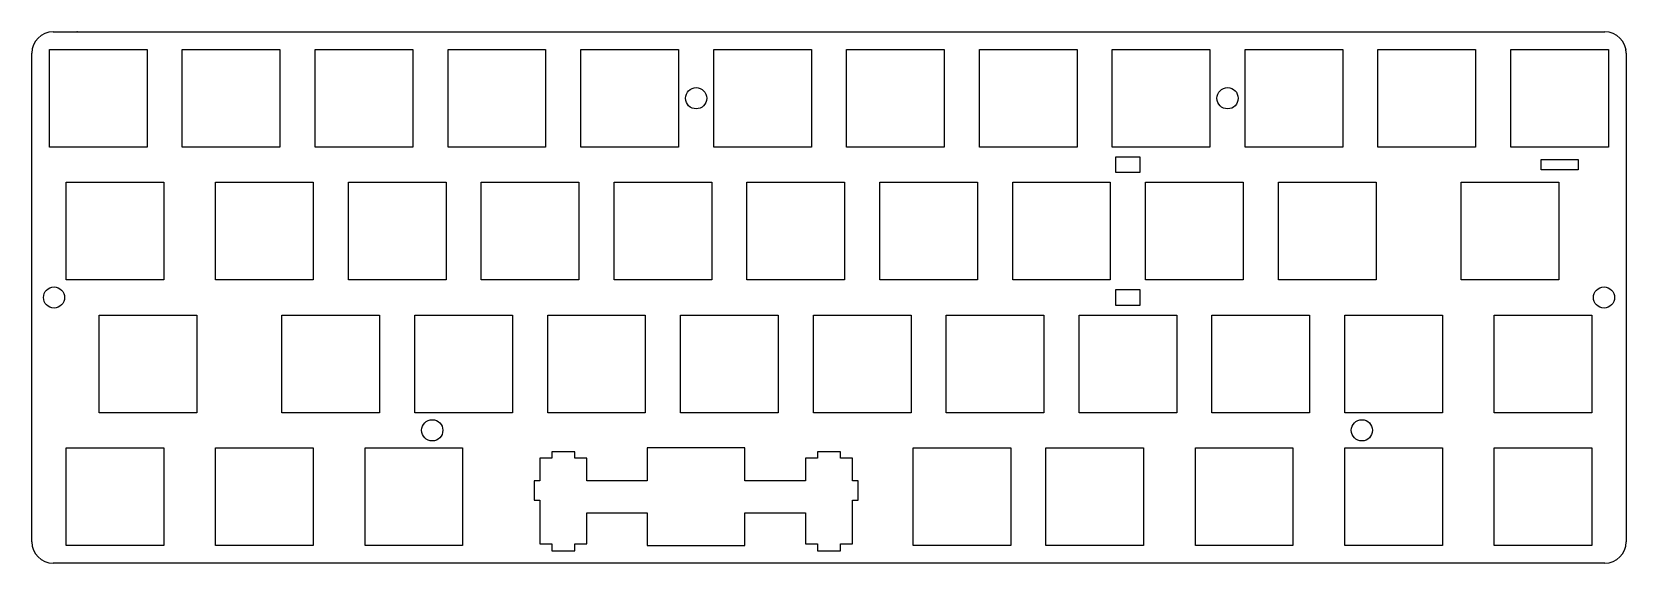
# Model space of a CAD drawing. Header units: millimetres. Extents: x 0 to 229, y 0 to 76.
import ezdxf

# ---------------------------------------------------------------- set-up
doc = ezdxf.new("R2010")
doc.units = ezdxf.units.MM

msp = doc.modelspace()

# ---------------------------------------------------------------- linework, layer by layer
for points in [[(3.05, 76.2), (3.05, 76.2), (225.55, 76.2)], [(0, 3.05), (0, 3.05), (0, 73.15)], [(228.6, 73.15), (228.6, 73.15), (228.6, 3.05)], [(225.55, 0), (225.55, 0), (3.05, 0)]]:
    msp.add_lwpolyline(points)
for points in [[(2.52, 73.68), (16.52, 73.68), (16.52, 59.68), (2.52, 59.68), (2.52, 73.68)], [(21.57, 73.68), (35.57, 73.68), (35.57, 59.68), (21.57, 59.68), (21.57, 73.68)], [(40.62, 73.68), (54.62, 73.68), (54.62, 59.68), (40.62, 59.68), (40.62, 73.68)], [(59.67, 73.68), (73.67, 73.68), (73.67, 59.68), (59.67, 59.68), (59.67, 73.68)], [(78.72, 73.68), (92.72, 73.68), (92.72, 59.68), (78.72, 59.68), (78.72, 73.68)], [(97.77, 73.68), (111.77, 73.68), (111.77, 59.68), (97.77, 59.68), (97.77, 73.68)], [(116.82, 73.68), (130.82, 73.68), (130.82, 59.68), (116.82, 59.68), (116.82, 73.68)], [(135.87, 73.68), (149.87, 73.68), (149.87, 59.68), (135.87, 59.68), (135.87, 73.68)], [(154.92, 73.68), (168.92, 73.68), (168.92, 59.68), (154.92, 59.68), (154.92, 73.68)], [(173.97, 73.68), (187.97, 73.68), (187.97, 59.68), (173.97, 59.68), (173.97, 73.68)], [(193.02, 73.68), (207.02, 73.68), (207.02, 59.68), (193.02, 59.68), (193.02, 73.68)], [(212.07, 73.68), (226.07, 73.68), (226.07, 59.68), (212.07, 59.68), (212.07, 73.68)], [(155.45, 58.29), (158.88, 58.29), (158.88, 56.01), (155.45, 56.01), (155.45, 58.29)], [(216.41, 57.91), (221.74, 57.91), (221.74, 56.39), (216.41, 56.39), (216.41, 57.91)], [(4.91, 54.63), (18.91, 54.63), (18.91, 40.63), (4.91, 40.63), (4.91, 54.63)], [(26.34, 54.63), (40.34, 54.63), (40.34, 40.63), (26.34, 40.63), (26.34, 54.63)], [(45.39, 54.63), (59.39, 54.63), (59.39, 40.63), (45.39, 40.63), (45.39, 54.63)], [(64.44, 54.63), (78.44, 54.63), (78.44, 40.63), (64.44, 40.63), (64.44, 54.63)], [(83.49, 54.63), (97.49, 54.63), (97.49, 40.63), (83.49, 40.63), (83.49, 54.63)], [(102.54, 54.63), (116.54, 54.63), (116.54, 40.63), (102.54, 40.63), (102.54, 54.63)], [(121.59, 54.63), (135.59, 54.63), (135.59, 40.63), (121.59, 40.63), (121.59, 54.63)], [(140.64, 54.63), (154.64, 54.63), (154.64, 40.63), (140.64, 40.63), (140.64, 54.63)], [(159.69, 54.63), (173.69, 54.63), (173.69, 40.63), (159.69, 40.63), (159.69, 54.63)], [(178.74, 54.63), (192.74, 54.63), (192.74, 40.63), (178.74, 40.63), (178.74, 54.63)], [(204.93, 54.63), (218.93, 54.63), (218.93, 40.63), (204.93, 40.63), (204.93, 54.63)], [(155.45, 39.24), (158.88, 39.24), (158.88, 36.96), (155.45, 36.96), (155.45, 39.24)], [(9.67, 35.58), (23.67, 35.58), (23.67, 21.58), (9.67, 21.58), (9.67, 35.58)], [(35.86, 35.58), (49.86, 35.58), (49.86, 21.58), (35.86, 21.58), (35.86, 35.58)], [(54.91, 35.58), (68.91, 35.58), (68.91, 21.58), (54.91, 21.58), (54.91, 35.58)], [(73.96, 35.58), (87.96, 35.58), (87.96, 21.58), (73.96, 21.58), (73.96, 35.58)], [(93.01, 35.58), (107.01, 35.58), (107.01, 21.58), (93.01, 21.58), (93.01, 35.58)], [(112.06, 35.58), (126.06, 35.58), (126.06, 21.58), (112.06, 21.58), (112.06, 35.58)], [(131.11, 35.58), (145.11, 35.58), (145.11, 21.58), (131.11, 21.58), (131.11, 35.58)], [(150.16, 35.58), (164.16, 35.58), (164.16, 21.58), (150.16, 21.58), (150.16, 35.58)], [(169.21, 35.58), (183.21, 35.58), (183.21, 21.58), (169.21, 21.58), (169.21, 35.58)], [(188.26, 35.58), (202.26, 35.58), (202.26, 21.58), (188.26, 21.58), (188.26, 35.58)], [(209.69, 35.58), (223.69, 35.58), (223.69, 21.58), (209.69, 21.58), (209.69, 35.58)], [(4.91, 16.53), (18.91, 16.53), (18.91, 2.53), (4.91, 2.53), (4.91, 16.53)], [(26.34, 16.53), (40.34, 16.53), (40.34, 2.53), (26.34, 2.53), (26.34, 16.53)], [(47.77, 16.53), (61.77, 16.53), (61.77, 2.53), (47.77, 2.53), (47.77, 16.53)], [(88.25, 16.53), (88.25, 11.82), (79.57, 11.82), (79.57, 15.05), (77.85, 15.05), (77.85, 15.98), (74.55, 15.98), (74.55, 15.05), (72.82, 15.05), (72.82, 11.82), (72, 11.82), (72, 9.03), (72.82, 9.03), (72.82, 2.76), (74.55, 2.76), (74.55, 1.77), (77.85, 1.77), (77.85, 2.76), (79.57, 2.76), (79.57, 7.22), (88.25, 7.22), (88.25, 2.53), (102.25, 2.53), (102.25, 7.22), (110.92, 7.22), (110.92, 2.76), (112.65, 2.76), (112.65, 1.77), (115.95, 1.77), (115.95, 2.76), (117.68, 2.76), (117.68, 9.03), (118.5, 9.03), (118.5, 11.82), (117.68, 11.82), (117.68, 15.05), (115.95, 15.05), (115.95, 15.98), (112.65, 15.98), (112.65, 15.05), (110.92, 15.05), (110.92, 11.82), (102.25, 11.82), (102.25, 16.53), (88.25, 16.53)], [(126.35, 16.53), (140.35, 16.53), (140.35, 2.53), (126.35, 2.53), (126.35, 16.53)], [(145.4, 16.53), (159.4, 16.53), (159.4, 2.53), (145.4, 2.53), (145.4, 16.53)], [(166.83, 16.53), (180.83, 16.53), (180.83, 2.53), (166.83, 2.53), (166.83, 16.53)], [(188.26, 16.53), (202.26, 16.53), (202.26, 2.53), (188.26, 2.53), (188.26, 16.53)], [(209.69, 16.53), (223.69, 16.53), (223.69, 2.53), (209.69, 2.53), (209.69, 16.53)]]:
    msp.add_lwpolyline(points, close=True)
for centre in [(95.25, 66.68), (171.45, 66.68), (3.18, 38.1), (225.43, 38.1), (57.41, 19.05), (190.71, 19.05)]:
    msp.add_circle(centre, 1.52)
for centre, start, end in [((3.05, 73.15), 90, 180), ((225.55, 73.15), 0, 90), ((3.05, 3.05), 180, 270), ((225.55, 3.05), 270, 0)]:
    msp.add_arc(centre, 3.05, start, end)
for p in [(6.49, 76.2), (228.56, 73.63)]:
    msp.add_point(p)

doc.saveas('drawing.dxf')
